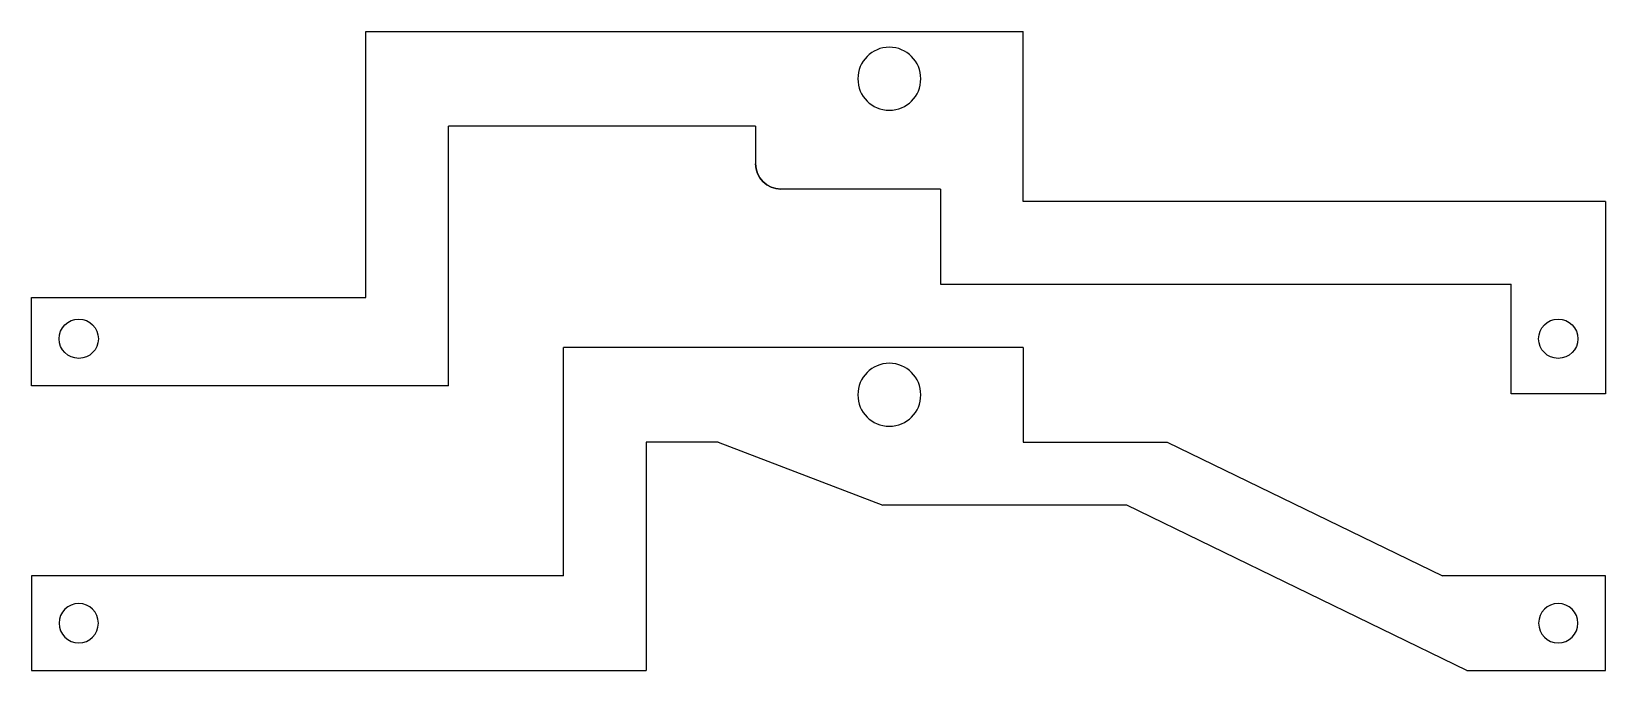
# Model space of a CAD drawing. Header units: millimetres. Extents: x 0 to 100, y 0 to 41.
import ezdxf

# ---------------------------------------------------------------- set-up
doc = ezdxf.new("R2010")
doc.units = ezdxf.units.MM
doc.linetypes.add('HIDDEN', pattern=[9.525, 6.35, -3.175])
doc.layers.get('0').update_dxf_attribs({"color": 253, "lineweight": 70, "true_color": 0x8faf8f})
doc.layers.add('Hidden', color=178, linetype='HIDDEN', lineweight=70, true_color=0x050548)

msp = doc.modelspace()

# ---------------------------------------------------------------- linework, layer by layer
at = {"color": 178, "lineweight": -3, "true_color": 0x050548}
for p, q in [((21.24, 40.56), (63, 40.56)), ((21.24, 23.68), (21.24, 40.56)), ((63, 29.77), (63, 40.56)), ((26.49, 18.06), (26.49, 34.56)), ((46, 34.56), (26.49, 34.56)), ((46, 34.56), (46, 32.17)), ((46, 34.56), (46, 32.17)), ((57.75, 30.56), (47.61, 30.56)), ((57.75, 30.56), (57.75, 24.52)), ((100, 29.77), (63, 29.77)), ((100, 29.77), (100, 17.56)), ((57.75, 24.52), (94, 24.52)), ((94, 17.56), (94, 24.52)), ((0, 18.06), (0, 23.68)), ((0, 23.68), (21.24, 23.68)), ((33.81, 6), (33.81, 20.5)), ((63, 20.5), (33.81, 20.5)), ((63, 20.5), (63, 14.5)), ((26.49, 18.06), (0, 18.06)), ((100, 17.56), (94, 17.56)), ((39.06, 14.5), (39.06, 0)), ((43.63, 14.5), (39.06, 14.5)), ((43.63, 14.5), (54.08, 10.5)), ((63, 14.5), (72.16, 14.5)), ((72.16, 14.5), (89.64, 6)), ((69.59, 10.5), (54.08, 10.5)), ((91.19, 0), (69.59, 10.5)), ((33.81, 6), (0, 6)), ((0, 6), (0, 0)), ((100, 6), (89.64, 6)), ((100, 0), (100, 6)), ((0, 0), (39.06, 0)), ((91.19, 0), (100, 0))]:
    msp.add_line(p, q, dxfattribs=at)
at = {"color": 178, "lineweight": -3, "true_color": 0x050548, "extrusion": (-6.34632e-29, 3.33067e-15, -1)}
msp.add_circle((-54.5, 37.56), 2, dxfattribs=at)
at = {"color": 178, "lineweight": -3, "true_color": 0x050548}
for centre in [(3, 21.06), (97, 21.06)]:
    msp.add_circle(centre, 1.25, dxfattribs=at)
at = {"color": 178, "lineweight": -3, "true_color": 0x050548, "extrusion": (4.65711e-31, -3.03577e-17, -1)}
msp.add_circle((-54.5, 17.5), 2, dxfattribs=at)
at = {"color": 178, "lineweight": -3, "true_color": 0x050548, "extrusion": (3.35112e-31, 7.53515e-45, -1)}
for centre in [(-3, 3), (-97, 3)]:
    msp.add_circle(centre, 1.25, dxfattribs=at)
at = {"color": 178, "lineweight": -3, "true_color": 0x050548}
msp.add_ellipse((47.61, 32.17), major_axis=(-1.61, 0), ratio=1, start_param=0, end_param=1.570796, dxfattribs=at)
at = {"color": 178, "lineweight": -3, "true_color": 0x050548, "extrusion": (-6.34632e-29, 3.33067e-15, -1)}
msp.add_ellipse((47.61, 32.17), major_axis=(-1.61, 0), ratio=1, start_param=4.712389, end_param=6.283185, dxfattribs=at)
at = {"layer": 'Hidden', "lineweight": -3}
for p, q in [((46, 34.56), (46, 34.56)), ((46, 32.17), (46, 32.17)), ((47.61, 30.56), (47.61, 30.56))]:
    msp.add_line(p, q, dxfattribs=at)

doc.saveas('drawing.dxf')
